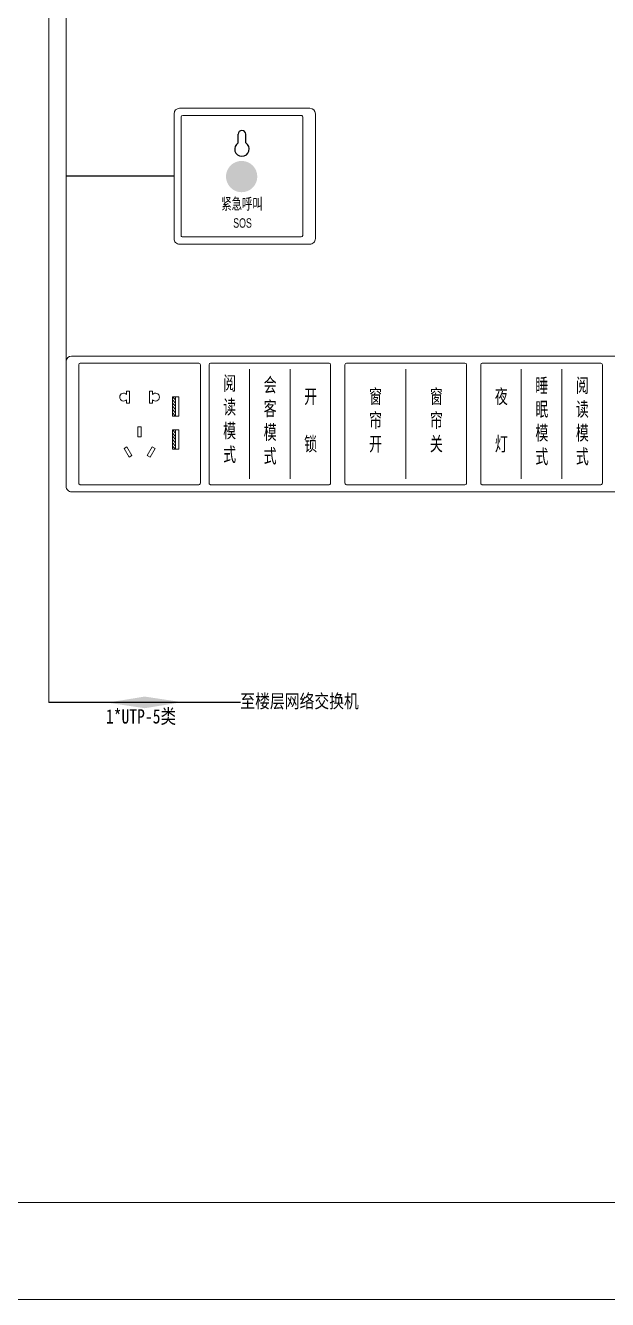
# Model space of a CAD drawing. Header units: millimetres. Extents: x 130143 to 328923, y 19139 to 134795.
# Drawn here: x 274846 to 280374, y 50190 to 62285 of the extents above; entities that cross this region are included whole.
import ezdxf

# ---------------------------------------------------------------- set-up
doc = ezdxf.new("R2010")
doc.units = ezdxf.units.MM
doc.header["$LTSCALE"] = 10
doc.layers.add('邦威智能化', color=7, linetype='Continuous', lineweight=18)
doc.styles.add('仿宋体', font='', dxfattribs={"width": 0.8})
doc.styles.add('标准', font='', dxfattribs={"width": 0.667})
doc.styles.get('仿宋体').set_extended_font_data('宋体')
doc.styles.get('标准').set_extended_font_data('仿宋_gb2312')

# ---------------------------------------------------------------- blocks, each defined once
blk = doc.blocks.new('图框')
for points in [[(-2302, 1740), (42698, 1740), (42698, -30260), (-2302, -30260)], [(-802, 590), (41198, 590), (41198, -29110), (-802, -29110)]]:
    blk.add_lwpolyline(points, close=True)

msp = doc.modelspace()

# ---------------------------------------------------------------- hatches: boundary and pattern name
at = {"layer": '邦威智能化', "lineweight": -3}
h = msp.add_hatch(color=1, dxfattribs=at)
h.set_gradient(color1=(231, 15, 4), color2=(252, 59, 49), one_color=1, tint=0.59)
h.paths.add_polyline_path([(276898.73182, 60702.16575, -1), (276900.09484, 60999.1175, -1)])
at = {"layer": '邦威智能化', "linetype": 'ByBlock'}
for points in [[(275979.01192, 55803.79234), (275978.34699, 55914.08857), (275624.15586, 55856.80318)], [(275979.01188, 55914.08852), (275979.67681, 55803.79229), (276333.86794, 55861.07768)]]:
    msp.add_hatch(color=5, dxfattribs=at).paths.add_polyline_path(points, flags=0)

# ---------------------------------------------------------------- linework, layer by layer
at = {"layer": '邦威智能化', "color": 5, "lineweight": 0}
for p, q in [((275232.48975, 68862.44339, 0), (275232.48975, 58502.01257, 0)), ((275069.39337, 68399.20418, 0), (275069.39337, 55858.94041, 0))]:
    msp.add_line(p, q, dxfattribs=at)
at = {"layer": '邦威智能化', "color": 0}
for p, q in [((276257.2983, 60261.73286, 0.49906), (276257.2983, 61446.73286, 0.49906)), ((276309.7983, 61499.23286, 0.49906), (277547.2983, 61499.23286, 0.49906)), ((277599.7983, 61446.73286, 0.49906), (277599.7983, 60261.73286, 0.49906)), ((276325.1733, 60291.35788, 0.49906), (276325.1733, 61417.10786, 0.49906)), ((276339.4233, 61431.35786, 0.49906), (277465.1733, 61431.35786, 0.49906)), ((277479.4233, 61417.10786, 0.49906), (277479.4233, 60291.35785, 0.49906)), ((277465.1733, 60277.10786, 0.49906), (276339.4233, 60277.10786, 0.49906)), ((277547.2983, 60209.23286, 0.49906), (276309.7983, 60209.23286, 0.49906)), ((275284.98975, 59147.01257, 0), (276574.98975, 59147.01257, 0)), ((276574.98975, 59147.01257, 0), (277812.48975, 59147.01257, 0)), ((277812.48975, 59147.01257, 0), (279102.48975, 59147.01257, 0)), ((279102.48975, 59147.01257, 0), (280339.98975, 59147.01257, 0)), ((280339.98975, 59147.01257, 0), (281629.98975, 59147.01257, 0)), ((275232.48975, 57909.51257, 0), (275232.48975, 59094.51257, 0)), ((275352.86475, 57939.13759, 0), (275352.86475, 59064.88757, 0)), ((275367.11475, 59079.13757, 0), (276492.86475, 59079.13757, 0)), ((276507.11475, 57939.13759, 0), (276507.11475, 59064.88757, 0)), ((276590.36475, 57939.13759, 0), (276590.36475, 59064.88757, 0)), ((276604.61475, 59079.13757, 0), (277730.36475, 59079.13757, 0)), ((277744.61475, 57939.13759, 0), (277744.61475, 59064.88757, 0)), ((277880.36475, 57939.13759, 0), (277880.36475, 59064.88757, 0)), ((277894.61475, 59079.13757, 0), (279020.36475, 59079.13757, 0)), ((279034.61475, 57939.13759, 0), (279034.61475, 59064.88757, 0)), ((279170.36475, 57939.13759, 0), (279170.36475, 59064.88757, 0)), ((279184.61475, 59079.13757, 0), (280310.36475, 59079.13757, 0)), ((280324.61475, 57939.13759, 0), (280324.61475, 59064.88757, 0)), ((275807.33631, 58813.99231, 0), (275835.64095, 58813.99231, 0)), ((275807.33631, 58813.99231, 0), (275807.33631, 58782.34538, 0)), ((275835.64095, 58813.99231, 0), (275835.64095, 58700.77375, 0)), ((276052.64319, 58813.99231, 0), (276024.33855, 58813.99231, 0)), ((276024.33855, 58813.99231, 0), (276024.33855, 58700.77375, 0)), ((276052.64319, 58813.99231, 0), (276052.64319, 58782.34538, 0)), ((275807.33631, 58732.42068, 0), (275807.33631, 58700.77375, 0)), ((275807.33631, 58700.77375, 0), (275835.64095, 58700.77375, 0)), ((276052.64319, 58700.77375, 0), (276024.33855, 58700.77375, 0)), ((276052.64319, 58732.42068, 0), (276052.64319, 58700.77375, 0)), ((275914.26495, 58381.04422, 0), (275914.26495, 58475.39302, 0)), ((275914.26495, 58475.39302, 0), (275945.71455, 58475.39302, 0)), ((275929.98975, 58475.39302, 0), (275939.42463, 58475.39302, 0)), ((275945.71455, 58475.39302, 0), (275945.71455, 58381.04422, 0)), ((275945.71455, 58381.04422, 0), (275914.26495, 58381.04422, 0)), ((275782.49914, 58270.19065, 0), (275809.73529, 58285.91545, 0)), ((275829.67354, 58188.48219, 0), (275782.49914, 58270.19065, 0)), ((275809.73529, 58285.91545, 0), (275856.90969, 58204.20699, 0)), ((275856.90969, 58204.20699, 0), (275829.67354, 58188.48219, 0)), ((275856.90969, 58204.20699, 0), (275843.29162, 58196.34459, 0)), ((276003.06981, 58204.20699, 0), (276050.24421, 58285.91545, 0)), ((276030.30596, 58188.48219, 0), (276003.06981, 58204.20699, 0)), ((276077.48036, 58270.19065, 0), (276030.30596, 58188.48219, 0)), ((276050.24421, 58285.91545, 0), (276072.03313, 58273.33561, 0)), ((276050.24421, 58285.91545, 0), (276077.48036, 58270.19065, 0)), ((276574.98975, 57857.01257, 0), (275284.98975, 57857.01257, 0)), ((276492.86475, 57924.88757, 0), (275367.11475, 57924.88757, 0)), ((277812.48975, 57857.01257, 0), (276574.98975, 57857.01257, 0)), ((277730.36475, 57924.88757, 0), (276604.61475, 57924.88757, 0)), ((279102.48975, 57857.01257, 0), (277812.48975, 57857.01257, 0)), ((279020.36475, 57924.88757, 0), (277894.61475, 57924.88757, 0)), ((280339.98975, 57857.01257, 0), (279102.48975, 57857.01257, 0)), ((280310.36475, 57924.88757, 0), (279184.61475, 57924.88757, 0)), ((281629.98975, 57857.01257, 0), (280339.98975, 57857.01257, 0))]:
    msp.add_line(p, q, dxfattribs=at)
at = {"layer": '邦威智能化', "lineweight": -3}
for p, q in [((276866.92922, 61170.62818, 0.49906), (276866.92922, 61253.09568, 0.49906)), ((276937.66737, 61170.62818, 0.49906), (276937.66737, 61253.09568, 0.49906))]:
    msp.add_line(p, q, dxfattribs=at)
at = {"layer": '邦威智能化', "linetype": 'Continuous', "lineweight": 25}
msp.add_line((276257.2983, 60854.23286, 0.49906), (275232.48975, 60854.23286, 0), dxfattribs=at)
at = {"layer": '邦威智能化'}
for p, q in [((276975.11475, 59021.42507, 0), (276975.11475, 57982.60007, 0)), ((277359.86475, 59021.42507, 0), (277359.86475, 57982.60007, 0)), ((278457.48975, 59021.42507, 0), (278457.48975, 57982.60007, 0)), ((279555.11475, 59021.42507, 0), (279555.11475, 57982.60007, 0)), ((279939.86475, 59021.42507, 0), (279939.86475, 57982.60007, 0)), ((276272.07935, 58699.28708, 6.61051), (276241.19821, 58730.16822, 6.61051)), ((276272.07935, 58669.53712, 6.61051), (276241.19821, 58700.41827, 6.61051)), ((276272.07935, 58638.65597, 6.61051), (276241.19821, 58669.53712, 6.61051)), ((276272.07935, 58730.16822, 6.61051), (276242.3294, 58759.91818, 6.61051)), ((276272.07935, 58759.91818, 6.61051), (276272.07935, 58576.89368, 6.61051)), ((276272.07935, 58607.77483, 6.61051), (276241.19821, 58638.65597, 6.61051)), ((276272.07935, 58576.89368, 6.61051), (276241.19821, 58607.77483, 6.61051)), ((276272.07935, 58415.19578, 6.61051), (276242.3294, 58444.94574, 6.61051)), ((276272.07935, 58444.94574, 6.61051), (276272.07935, 58261.92124, 6.61051)), ((276272.07935, 58384.31463, 6.61051), (276241.19821, 58415.19578, 6.61051)), ((276272.07935, 58354.56468, 6.61051), (276241.19821, 58385.44582, 6.61051)), ((276272.07935, 58323.68353, 6.61051), (276241.19821, 58354.56468, 6.61051)), ((276272.07935, 58292.80239, 6.61051), (276241.19821, 58323.68353, 6.61051)), ((276272.07935, 58261.92124, 6.61051), (276241.19821, 58292.80239, 6.61051))]:
    msp.add_line(p, q, dxfattribs=at)
at = {"layer": '邦威智能化', "color": 5, "lineweight": 25}
msp.add_line((276889.29532, 55858.94041, 0), (275069.39337, 55858.94041, 0), dxfattribs=at)
at = {"layer": '邦威智能化', "lineweight": -3, "elevation": 0.49906}
msp.add_lwpolyline([(276937.66737, 61253.09568, 1), (276866.92922, 61253.09568, -1)], format="xyb", dxfattribs=at)
at = {"layer": '邦威智能化', "elevation": 6.61051}
for points in [[(276302.9605, 58759.91818), (276241.19821, 58759.91818), (276241.19821, 58576.89368), (276302.9605, 58576.89368)], [(276302.9605, 58444.94574), (276241.19821, 58444.94574), (276241.19821, 58261.92124), (276302.9605, 58261.92124)]]:
    msp.add_lwpolyline(points, close=True, dxfattribs=at)
at = {"layer": '邦威智能化', "color": 0}
for centre, radius, start, end in [((276309.7983, 61446.73286, 0.49906), 52.5, 90, 180), ((277547.2983, 61446.73286, 0.49906), 52.5, 0, 89.999999998), ((276339.4233, 61417.10786, 0.49906), 14.25, 90, 180), ((277465.1733, 61417.10786, 0.49906), 14.25, 0, 90.000019318), ((276309.7983, 60261.73286, 0.49906), 52.5, 180, 270.000000003), ((276339.4233, 60291.35786, 0.49906), 14.25, 179.999922725, 270), ((277465.1733, 60291.35786, 0.49906), 14.25, 270, 359.999937398), ((277547.2983, 60261.73286, 0.49906), 52.5, 269.99999999, 0), ((275284.98975, 59094.51257, 0), 52.5, 90, 180), ((275367.11475, 59064.88757, 0), 14.25, 90, 180), ((276492.86475, 59064.88757, 0), 14.25, 0, 90), ((276604.61475, 59064.88757, 0), 14.25, 90, 180), ((277730.36475, 59064.88757, 0), 14.25, 0, 90), ((277894.61475, 59064.88757, 0), 14.25, 90, 180), ((279020.36475, 59064.88757, 0), 14.25, 0, 90), ((279184.61475, 59064.88757, 0), 14.25, 90, 180), ((280310.36475, 59064.88757, 0), 14.25, 0, 90), ((275779.03167, 58757.38303, 0), 37.73952, 41.409622123, 318.590377877), ((276080.94783, 58757.38303, 0), 37.73952, 221.409622123, 138.590377877), ((275367.11475, 57939.13757, 0), 14.25, 179.999922725, 270), ((276492.86475, 57939.13757, 0), 14.25, 270, 0.000077275), ((276604.61475, 57939.13757, 0), 14.25, 179.999922725, 270), ((277730.36475, 57939.13757, 0), 14.25, 270, 0.000077275), ((277894.61475, 57939.13757, 0), 14.25, 179.999922725, 270), ((279020.36475, 57939.13757, 0), 14.25, 270, 0.000077275), ((279184.61475, 57939.13757, 0), 14.25, 179.999922725, 270), ((280310.36475, 57939.13757, 0), 14.25, 270, 0.000077275), ((275284.98975, 57909.51257, 0), 52.5, 180, 270.000000003)]:
    msp.add_arc(centre, radius, start, end, dxfattribs=at)
at = {"layer": '邦威智能化', "color": 7, "lineweight": -3}
msp.add_arc((276902.2983, 61111.60638, 0.49906), 68.80803, 120.932332273, 59.067667727, dxfattribs=at)

# ---------------------------------------------------------------- block references
at = {"layer": '邦威智能化', "xscale": 0.8000000000029104, "yscale": 0.7999999999992724, "zscale": 0.8}
msp.add_blockref('图框', (253400.67364, 74398.66925, 0), dxfattribs=at)

# ---------------------------------------------------------------- texts
at = {"layer": '邦威智能化', "style": '仿宋体', "width": 0.8}
for s, height, p in [('至楼层网络交换机', 128.956068, (276886.30774, 55806.22176, 0)), ('1*UTP-5类', 136.179855, (275609.71667, 55658.39906, 0))]:
    msp.add_text(s, height=height, dxfattribs=at).set_placement(p)
at = {"layer": '邦威智能化', "color": 0, "lineweight": -3, "attachment_point": 1, "style": '标准'}
for s, insert, char_height, width in [('{\\fSimHei|b0|i0|c134|p49;\\C256;紧急呼叫}', (276706.39639, 60646.43464, 0.49906), 108, 826.0887802), ('{\\f@Arial Unicode MS|b0|i0|c134|p34;\\C256;SOS}', (276819.0189, 60454.92985, 0.49906), 90, 1032.6109752), ('{\\fSimHei|b0|i0|c134|p49;\\C256;阅\\P读\\P模\\P式}', (276723.63837, 58955.80923, 0), 135, 1032.6109752), ('{\\fSimHei|b0|i0|c134|p49;\\C256;会\\P客\\P模\\P式}', (277108.38837, 58941.10752, 0), 135, 1032.6109752), ('{\\fSimHei|b0|i0|c134|p49;\\C256;睡\\P眠\\P模\\P式}', (279688.38837, 58935.02138, 0), 135, 1032.6109752), ('{\\fSimHei|b0|i0|c134|p49;\\C256;阅\\P读\\P模\\P式}', (280073.13837, 58935.02138, 0), 135, 1032.6109752), ('{\\fSimHei|b0|i0|c134|p49;\\C256;开\\P\\P锁}', (277493.13837, 58830.75236, 0), 135, 1032.6109752), ('{\\fSimHei|b0|i0|c134|p49;\\C256;窗\\P帘\\P开}', (278109.82587, 58830.75237, 0), 135, 1032.6109752), ('{\\fSimHei|b0|i0|c134|p49;\\C256;窗\\P帘\\P关}', (278686.95087, 58830.75237, 0), 135, 1032.6109752), ('{\\fSimHei|b0|i0|c134|p49;\\C256;夜\\P\\P灯}', (279303.63837, 58830.75237, 0), 135, 1032.6109752)]:
    msp.add_mtext(s, dxfattribs=dict(at, insert=insert, char_height=char_height, width=width))

doc.saveas('drawing.dxf')
